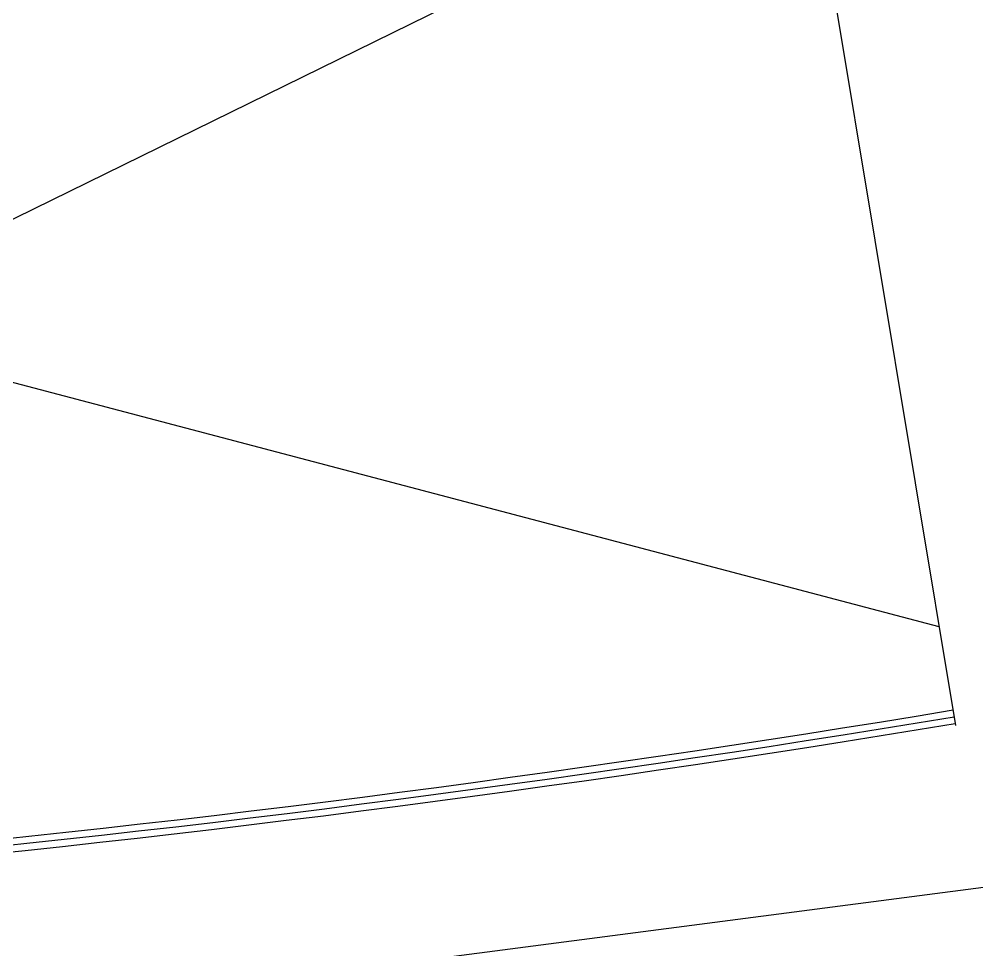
# Model space of a CAD drawing. Header units: inches. Extents: x -221585 to 401252, y -284294 to 332380.
# Drawn here: x 158059 to 158763, y 39393 to 40077 of the extents above; entities that cross this region are included whole.
import ezdxf

# ---------------------------------------------------------------- set-up
doc = ezdxf.new("R2010")
doc.units = ezdxf.units.IN
doc.header["$MEASUREMENT"] = 0

msp = doc.modelspace()

# ---------------------------------------------------------------- linework, layer by layer
at = {"color": 2, "ltscale": 10}
msp.add_line((158632.32, 40249.88), (158747.51, 39557.9), dxfattribs=at)
at = {"color": 2, "ltscale": 8}
for p, q in [((158637.8, 40216.98), (156998.06, 39410.98, 0.42)), ((158735.43, 39630.47, 0.39), (156987.97, 40090.89, 0.42))]:
    msp.add_line(p, q, dxfattribs=at)
at = {"color": 144}
msp.add_line((158918.4, 39458.34), (157880.53, 39323.3), dxfattribs=at)
at = {"color": 2, "ltscale": 8}
for radius, start in [(11773.5, 270.875291), (11768.5, 270.899644), (11778.5, 270.850959)]:
    msp.add_arc((156813.29, 51178.02), radius, start, 279.450492, dxfattribs=at)

doc.saveas('drawing.dxf')
